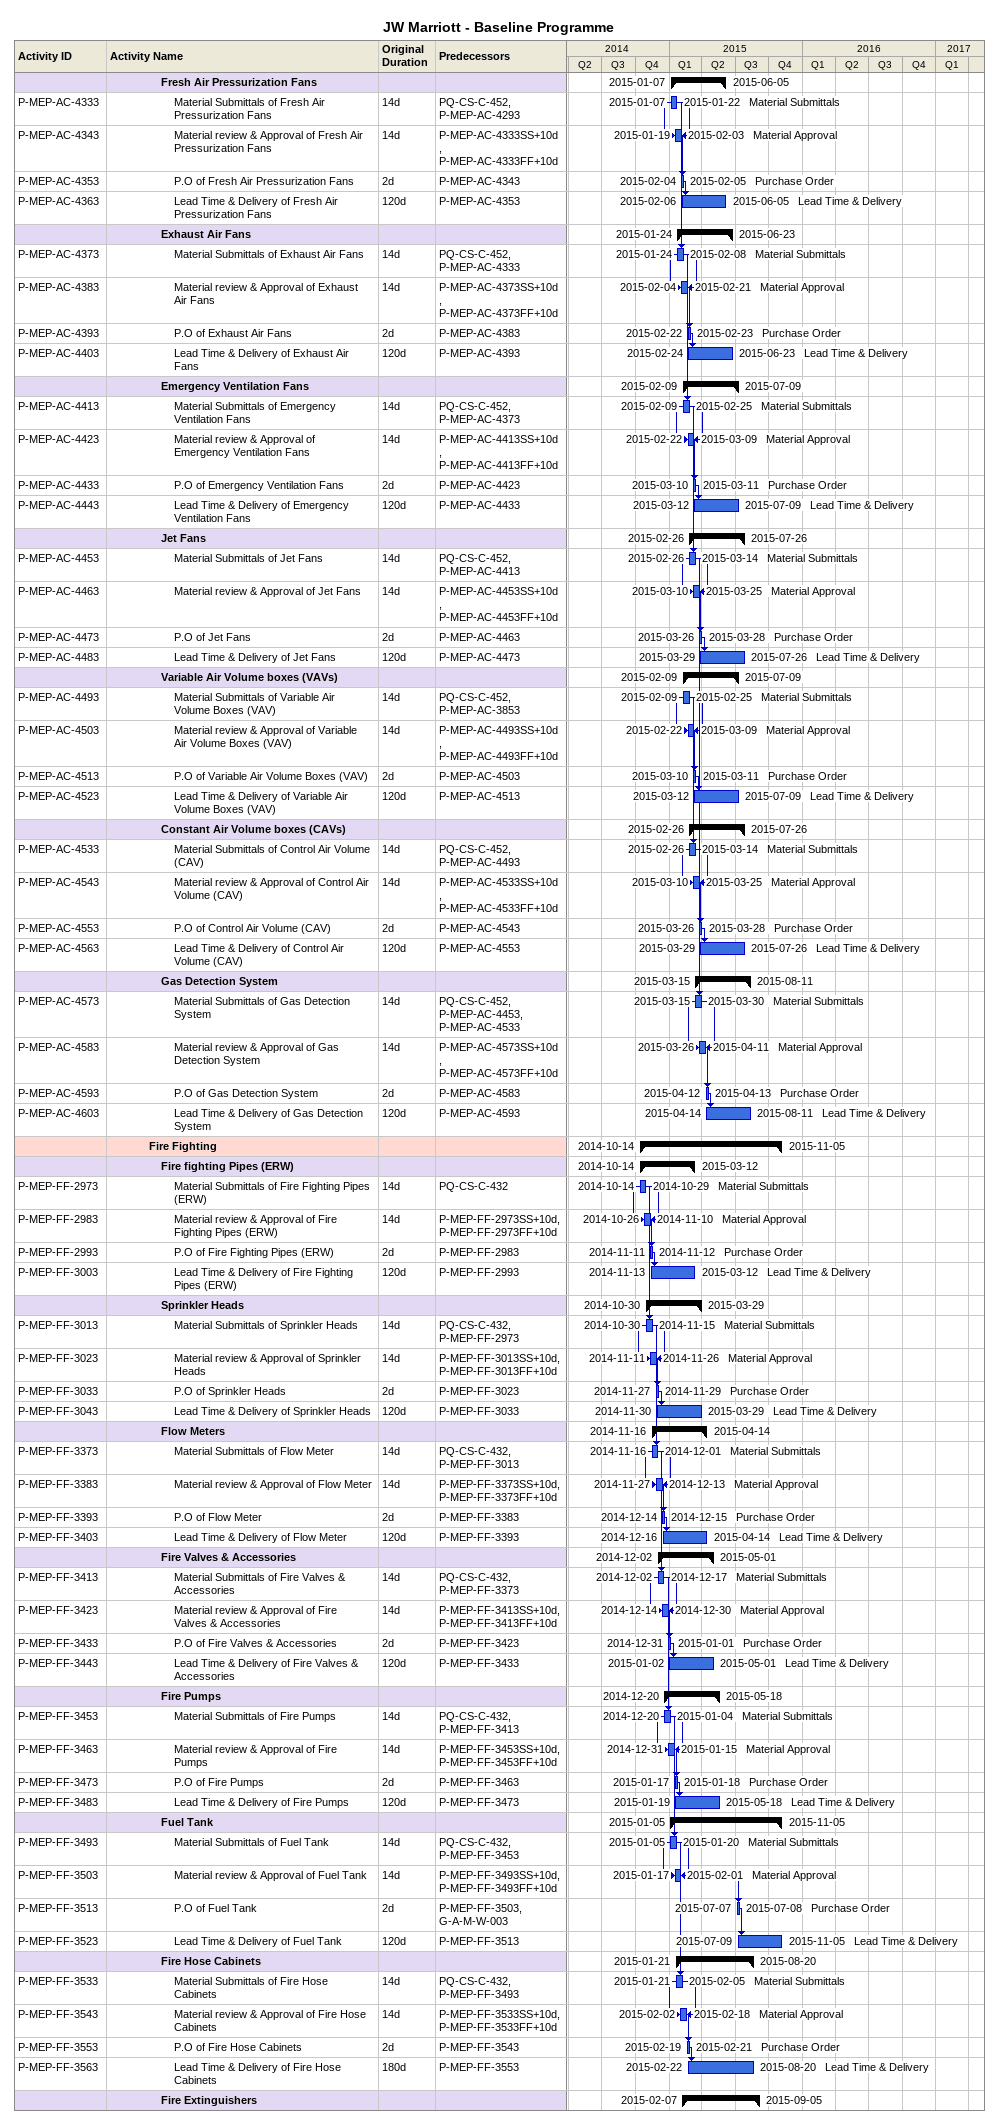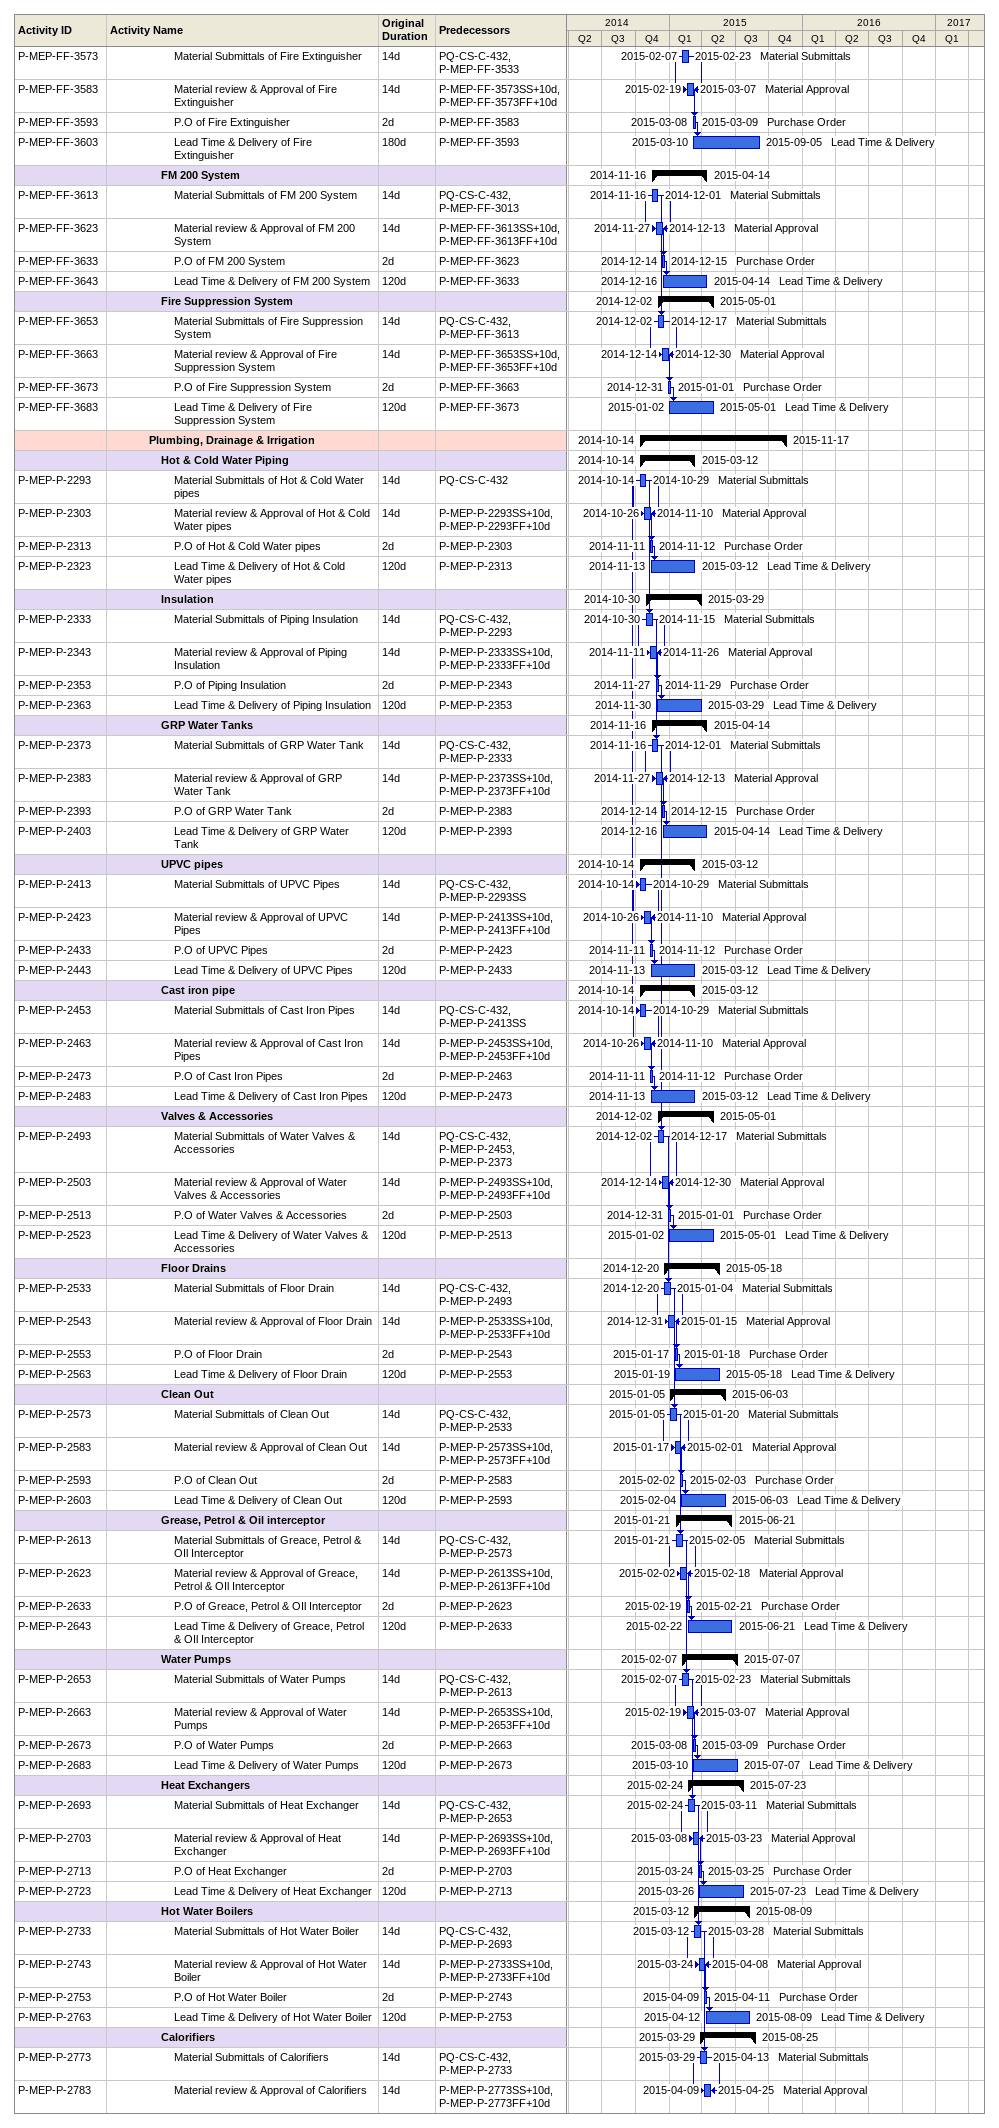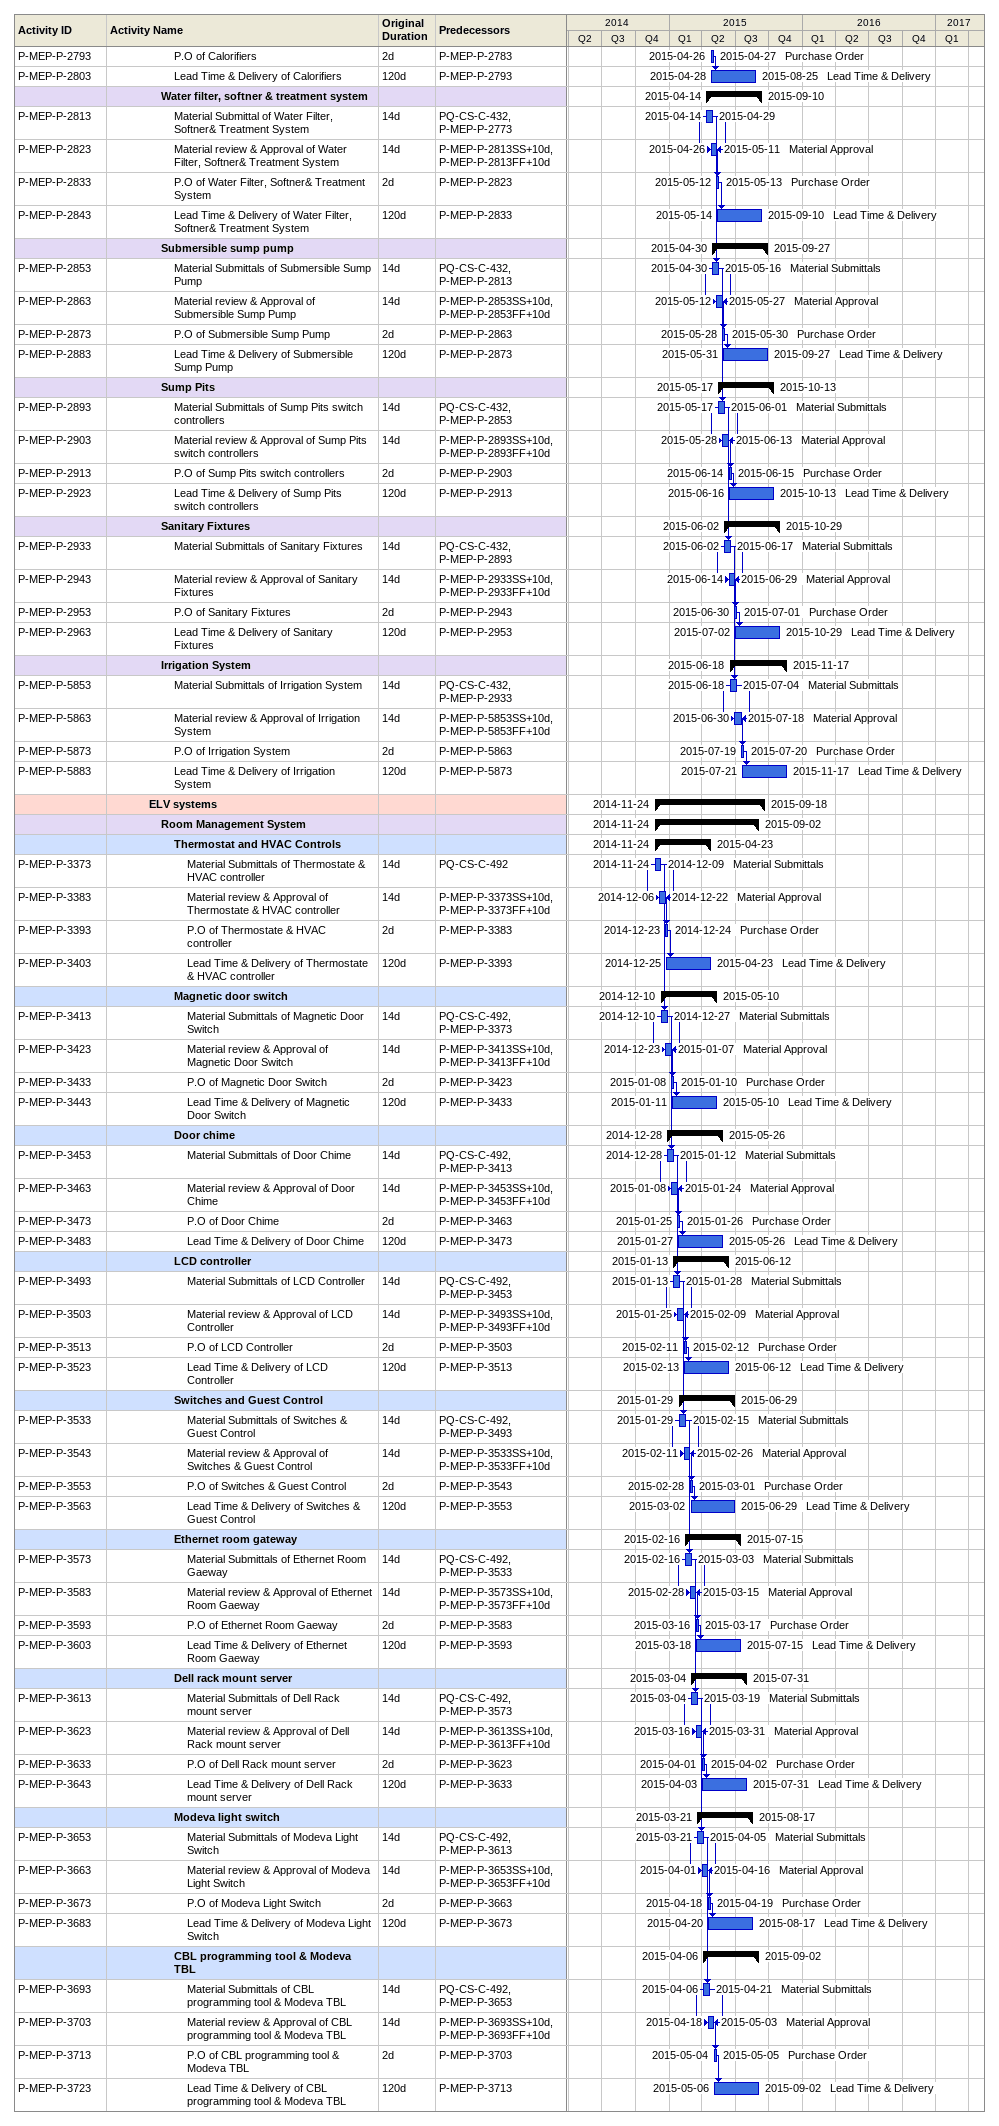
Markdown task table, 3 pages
JW Marriott - Baseline Programme

| ID | Level | Task | Original duration | Start | Finish | Predecessors | Resources |
|---|---|---|---|---|---|---|---|
|  | 5 | **Fresh Air Pressurization Fans** |  | 2015-01-07 | 2015-06-05 |  |  |
| P-MEP-AC-4333 | 6 | Material Submittals of Fresh Air Pressurization Fans | 14d | 2015-01-07 | 2015-01-22 | PQ-CS-C-452, P-MEP-AC-4293 | Material Submittals |
| P-MEP-AC-4343 | 6 | Material review & Approval of Fresh Air Pressurization Fans | 14d | 2015-01-19 | 2015-02-03 | P-MEP-AC-4333SS+10d, P-MEP-AC-4333FF+10d | Material Approval |
| P-MEP-AC-4353 | 6 | P.O of Fresh Air Pressurization Fans | 2d | 2015-02-04 | 2015-02-05 | P-MEP-AC-4343 | Purchase Order |
| P-MEP-AC-4363 | 6 | Lead Time & Delivery of Fresh Air Pressurization Fans | 120d | 2015-02-06 | 2015-06-05 | P-MEP-AC-4353 | Lead Time & Delivery |
|  | 5 | **Exhaust Air Fans** |  | 2015-01-24 | 2015-06-23 |  |  |
| P-MEP-AC-4373 | 6 | Material Submittals of Exhaust Air Fans | 14d | 2015-01-24 | 2015-02-08 | PQ-CS-C-452, P-MEP-AC-4333 | Material Submittals |
| P-MEP-AC-4383 | 6 | Material review & Approval of Exhaust Air Fans | 14d | 2015-02-04 | 2015-02-21 | P-MEP-AC-4373SS+10d, P-MEP-AC-4373FF+10d | Material Approval |
| P-MEP-AC-4393 | 6 | P.O of Exhaust Air Fans | 2d | 2015-02-22 | 2015-02-23 | P-MEP-AC-4383 | Purchase Order |
| P-MEP-AC-4403 | 6 | Lead Time & Delivery of Exhaust Air Fans | 120d | 2015-02-24 | 2015-06-23 | P-MEP-AC-4393 | Lead Time & Delivery |
|  | 5 | **Emergency Ventilation Fans** |  | 2015-02-09 | 2015-07-09 |  |  |
| P-MEP-AC-4413 | 6 | Material Submittals of Emergency Ventilation Fans | 14d | 2015-02-09 | 2015-02-25 | PQ-CS-C-452, P-MEP-AC-4373 | Material Submittals |
| P-MEP-AC-4423 | 6 | Material review & Approval of Emergency Ventilation Fans | 14d | 2015-02-22 | 2015-03-09 | P-MEP-AC-4413SS+10d, P-MEP-AC-4413FF+10d | Material Approval |
| P-MEP-AC-4433 | 6 | P.O of Emergency Ventilation Fans | 2d | 2015-03-10 | 2015-03-11 | P-MEP-AC-4423 | Purchase Order |
| P-MEP-AC-4443 | 6 | Lead Time & Delivery of Emergency Ventilation Fans | 120d | 2015-03-12 | 2015-07-09 | P-MEP-AC-4433 | Lead Time & Delivery |
|  | 5 | **Jet Fans** |  | 2015-02-26 | 2015-07-26 |  |  |
| P-MEP-AC-4453 | 6 | Material Submittals of Jet Fans | 14d | 2015-02-26 | 2015-03-14 | PQ-CS-C-452, P-MEP-AC-4413 | Material Submittals |
| P-MEP-AC-4463 | 6 | Material review & Approval of Jet Fans | 14d | 2015-03-10 | 2015-03-25 | P-MEP-AC-4453SS+10d, P-MEP-AC-4453FF+10d | Material Approval |
| P-MEP-AC-4473 | 6 | P.O of Jet Fans | 2d | 2015-03-26 | 2015-03-28 | P-MEP-AC-4463 | Purchase Order |
| P-MEP-AC-4483 | 6 | Lead Time & Delivery of Jet Fans | 120d | 2015-03-29 | 2015-07-26 | P-MEP-AC-4473 | Lead Time & Delivery |
|  | 5 | **Variable Air Volume boxes (VAVs)** |  | 2015-02-09 | 2015-07-09 |  |  |
| P-MEP-AC-4493 | 6 | Material Submittals of Variable Air Volume Boxes (VAV) | 14d | 2015-02-09 | 2015-02-25 | PQ-CS-C-452, P-MEP-AC-3853 | Material Submittals |
| P-MEP-AC-4503 | 6 | Material review & Approval of Variable Air Volume Boxes (VAV) | 14d | 2015-02-22 | 2015-03-09 | P-MEP-AC-4493SS+10d, P-MEP-AC-4493FF+10d | Material Approval |
| P-MEP-AC-4513 | 6 | P.O of Variable Air Volume Boxes (VAV) | 2d | 2015-03-10 | 2015-03-11 | P-MEP-AC-4503 | Purchase Order |
| P-MEP-AC-4523 | 6 | Lead Time & Delivery of Variable Air Volume Boxes (VAV) | 120d | 2015-03-12 | 2015-07-09 | P-MEP-AC-4513 | Lead Time & Delivery |
|  | 5 | **Constant Air Volume boxes (CAVs)** |  | 2015-02-26 | 2015-07-26 |  |  |
| P-MEP-AC-4533 | 6 | Material Submittals of Control Air Volume (CAV) | 14d | 2015-02-26 | 2015-03-14 | PQ-CS-C-452, P-MEP-AC-4493 | Material Submittals |
| P-MEP-AC-4543 | 6 | Material review & Approval of Control Air Volume (CAV) | 14d | 2015-03-10 | 2015-03-25 | P-MEP-AC-4533SS+10d, P-MEP-AC-4533FF+10d | Material Approval |
| P-MEP-AC-4553 | 6 | P.O of Control Air Volume (CAV) | 2d | 2015-03-26 | 2015-03-28 | P-MEP-AC-4543 | Purchase Order |
| P-MEP-AC-4563 | 6 | Lead Time & Delivery of Control Air Volume (CAV) | 120d | 2015-03-29 | 2015-07-26 | P-MEP-AC-4553 | Lead Time & Delivery |
|  | 5 | **Gas Detection System** |  | 2015-03-15 | 2015-08-11 |  |  |
| P-MEP-AC-4573 | 6 | Material Submittals of Gas Detection System | 14d | 2015-03-15 | 2015-03-30 | PQ-CS-C-452, P-MEP-AC-4453, P-MEP-AC-4533 | Material Submittals |
| P-MEP-AC-4583 | 6 | Material review & Approval of Gas Detection System | 14d | 2015-03-26 | 2015-04-11 | P-MEP-AC-4573SS+10d, P-MEP-AC-4573FF+10d | Material Approval |
| P-MEP-AC-4593 | 6 | P.O of Gas Detection System | 2d | 2015-04-12 | 2015-04-13 | P-MEP-AC-4583 | Purchase Order |
| P-MEP-AC-4603 | 6 | Lead Time & Delivery of Gas Detection System | 120d | 2015-04-14 | 2015-08-11 | P-MEP-AC-4593 | Lead Time & Delivery |
|  | 4 | **Fire Fighting** |  | 2014-10-14 | 2015-11-05 |  |  |
|  | 5 | **Fire fighting Pipes (ERW)** |  | 2014-10-14 | 2015-03-12 |  |  |
| P-MEP-FF-2973 | 6 | Material Submittals of Fire Fighting Pipes (ERW) | 14d | 2014-10-14 | 2014-10-29 | PQ-CS-C-432 | Material Submittals |
| P-MEP-FF-2983 | 6 | Material review & Approval of Fire Fighting Pipes (ERW) | 14d | 2014-10-26 | 2014-11-10 | P-MEP-FF-2973SS+10d, P-MEP-FF-2973FF+10d | Material Approval |
| P-MEP-FF-2993 | 6 | P.O of Fire Fighting Pipes (ERW) | 2d | 2014-11-11 | 2014-11-12 | P-MEP-FF-2983 | Purchase Order |
| P-MEP-FF-3003 | 6 | Lead Time & Delivery of Fire Fighting Pipes (ERW) | 120d | 2014-11-13 | 2015-03-12 | P-MEP-FF-2993 | Lead Time & Delivery |
|  | 5 | **Sprinkler Heads** |  | 2014-10-30 | 2015-03-29 |  |  |
| P-MEP-FF-3013 | 6 | Material Submittals of Sprinkler Heads | 14d | 2014-10-30 | 2014-11-15 | PQ-CS-C-432, P-MEP-FF-2973 | Material Submittals |
| P-MEP-FF-3023 | 6 | Material review & Approval of Sprinkler Heads | 14d | 2014-11-11 | 2014-11-26 | P-MEP-FF-3013SS+10d, P-MEP-FF-3013FF+10d | Material Approval |
| P-MEP-FF-3033 | 6 | P.O of Sprinkler Heads | 2d | 2014-11-27 | 2014-11-29 | P-MEP-FF-3023 | Purchase Order |
| P-MEP-FF-3043 | 6 | Lead Time & Delivery of Sprinkler Heads | 120d | 2014-11-30 | 2015-03-29 | P-MEP-FF-3033 | Lead Time & Delivery |
|  | 5 | **Flow Meters** |  | 2014-11-16 | 2015-04-14 |  |  |
| P-MEP-FF-3373 | 6 | Material Submittals of Flow Meter | 14d | 2014-11-16 | 2014-12-01 | PQ-CS-C-432, P-MEP-FF-3013 | Material Submittals |
| P-MEP-FF-3383 | 6 | Material review & Approval of Flow Meter | 14d | 2014-11-27 | 2014-12-13 | P-MEP-FF-3373SS+10d, P-MEP-FF-3373FF+10d | Material Approval |
| P-MEP-FF-3393 | 6 | P.O of Flow Meter | 2d | 2014-12-14 | 2014-12-15 | P-MEP-FF-3383 | Purchase Order |
| P-MEP-FF-3403 | 6 | Lead Time & Delivery of Flow Meter | 120d | 2014-12-16 | 2015-04-14 | P-MEP-FF-3393 | Lead Time & Delivery |
|  | 5 | **Fire Valves & Accessories** |  | 2014-12-02 | 2015-05-01 |  |  |
| P-MEP-FF-3413 | 6 | Material Submittals of Fire Valves & Accessories | 14d | 2014-12-02 | 2014-12-17 | PQ-CS-C-432, P-MEP-FF-3373 | Material Submittals |
| P-MEP-FF-3423 | 6 | Material review & Approval of Fire Valves & Accessories | 14d | 2014-12-14 | 2014-12-30 | P-MEP-FF-3413SS+10d, P-MEP-FF-3413FF+10d | Material Approval |
| P-MEP-FF-3433 | 6 | P.O of Fire Valves & Accessories | 2d | 2014-12-31 | 2015-01-01 | P-MEP-FF-3423 | Purchase Order |
| P-MEP-FF-3443 | 6 | Lead Time & Delivery of Fire Valves & Accessories | 120d | 2015-01-02 | 2015-05-01 | P-MEP-FF-3433 | Lead Time & Delivery |
|  | 5 | **Fire Pumps** |  | 2014-12-20 | 2015-05-18 |  |  |
| P-MEP-FF-3453 | 6 | Material Submittals of Fire Pumps | 14d | 2014-12-20 | 2015-01-04 | PQ-CS-C-432, P-MEP-FF-3413 | Material Submittals |
| P-MEP-FF-3463 | 6 | Material review & Approval of Fire Pumps | 14d | 2014-12-31 | 2015-01-15 | P-MEP-FF-3453SS+10d, P-MEP-FF-3453FF+10d | Material Approval |
| P-MEP-FF-3473 | 6 | P.O of Fire Pumps | 2d | 2015-01-17 | 2015-01-18 | P-MEP-FF-3463 | Purchase Order |
| P-MEP-FF-3483 | 6 | Lead Time & Delivery of Fire Pumps | 120d | 2015-01-19 | 2015-05-18 | P-MEP-FF-3473 | Lead Time & Delivery |
|  | 5 | **Fuel Tank** |  | 2015-01-05 | 2015-11-05 |  |  |
| P-MEP-FF-3493 | 6 | Material Submittals of Fuel Tank | 14d | 2015-01-05 | 2015-01-20 | PQ-CS-C-432, P-MEP-FF-3453 | Material Submittals |
| P-MEP-FF-3503 | 6 | Material review & Approval of Fuel Tank | 14d | 2015-01-17 | 2015-02-01 | P-MEP-FF-3493SS+10d, P-MEP-FF-3493FF+10d | Material Approval |
| P-MEP-FF-3513 | 6 | P.O of Fuel Tank | 2d | 2015-07-07 | 2015-07-08 | P-MEP-FF-3503, G-A-M-W-003 | Purchase Order |
| P-MEP-FF-3523 | 6 | Lead Time & Delivery of Fuel Tank | 120d | 2015-07-09 | 2015-11-05 | P-MEP-FF-3513 | Lead Time & Delivery |
|  | 5 | **Fire Hose Cabinets** |  | 2015-01-21 | 2015-08-20 |  |  |
| P-MEP-FF-3533 | 6 | Material Submittals of Fire Hose Cabinets | 14d | 2015-01-21 | 2015-02-05 | PQ-CS-C-432, P-MEP-FF-3493 | Material Submittals |
| P-MEP-FF-3543 | 6 | Material review & Approval of Fire Hose Cabinets | 14d | 2015-02-02 | 2015-02-18 | P-MEP-FF-3533SS+10d, P-MEP-FF-3533FF+10d | Material Approval |
| P-MEP-FF-3553 | 6 | P.O of Fire Hose Cabinets | 2d | 2015-02-19 | 2015-02-21 | P-MEP-FF-3543 | Purchase Order |
| P-MEP-FF-3563 | 6 | Lead Time & Delivery of Fire Hose Cabinets | 180d | 2015-02-22 | 2015-08-20 | P-MEP-FF-3553 | Lead Time & Delivery |
|  | 5 | **Fire Extinguishers** |  | 2015-02-07 | 2015-09-05 |  |  |
| P-MEP-FF-3573 | 6 | Material Submittals of Fire Extinguisher | 14d | 2015-02-07 | 2015-02-23 | PQ-CS-C-432, P-MEP-FF-3533 | Material Submittals |
| P-MEP-FF-3583 | 6 | Material review & Approval of Fire Extinguisher | 14d | 2015-02-19 | 2015-03-07 | P-MEP-FF-3573SS+10d, P-MEP-FF-3573FF+10d | Material Approval |
| P-MEP-FF-3593 | 6 | P.O of Fire Extinguisher | 2d | 2015-03-08 | 2015-03-09 | P-MEP-FF-3583 | Purchase Order |
| P-MEP-FF-3603 | 6 | Lead Time & Delivery of Fire Extinguisher | 180d | 2015-03-10 | 2015-09-05 | P-MEP-FF-3593 | Lead Time & Delivery |
|  | 5 | **FM 200 System** |  | 2014-11-16 | 2015-04-14 |  |  |
| P-MEP-FF-3613 | 6 | Material Submittals of FM 200 System | 14d | 2014-11-16 | 2014-12-01 | PQ-CS-C-432, P-MEP-FF-3013 | Material Submittals |
| P-MEP-FF-3623 | 6 | Material review & Approval of FM 200 System | 14d | 2014-11-27 | 2014-12-13 | P-MEP-FF-3613SS+10d, P-MEP-FF-3613FF+10d | Material Approval |
| P-MEP-FF-3633 | 6 | P.O of FM 200 System | 2d | 2014-12-14 | 2014-12-15 | P-MEP-FF-3623 | Purchase Order |
| P-MEP-FF-3643 | 6 | Lead Time & Delivery of FM 200 System | 120d | 2014-12-16 | 2015-04-14 | P-MEP-FF-3633 | Lead Time & Delivery |
|  | 5 | **Fire Suppression System** |  | 2014-12-02 | 2015-05-01 |  |  |
| P-MEP-FF-3653 | 6 | Material Submittals of Fire Suppression System | 14d | 2014-12-02 | 2014-12-17 | PQ-CS-C-432, P-MEP-FF-3613 | Material Submittals |
| P-MEP-FF-3663 | 6 | Material review & Approval of Fire Suppression System | 14d | 2014-12-14 | 2014-12-30 | P-MEP-FF-3653SS+10d, P-MEP-FF-3653FF+10d | Material Approval |
| P-MEP-FF-3673 | 6 | P.O of Fire Suppression System | 2d | 2014-12-31 | 2015-01-01 | P-MEP-FF-3663 | Purchase Order |
| P-MEP-FF-3683 | 6 | Lead Time & Delivery of Fire Suppression System | 120d | 2015-01-02 | 2015-05-01 | P-MEP-FF-3673 | Lead Time & Delivery |
|  | 4 | **Plumbing, Drainage & Irrigation** |  | 2014-10-14 | 2015-11-17 |  |  |
|  | 5 | **Hot & Cold Water Piping** |  | 2014-10-14 | 2015-03-12 |  |  |
| P-MEP-P-2293 | 6 | Material Submittals of Hot & Cold Water pipes | 14d | 2014-10-14 | 2014-10-29 | PQ-CS-C-432 | Material Submittals |
| P-MEP-P-2303 | 6 | Material review & Approval of Hot & Cold Water pipes | 14d | 2014-10-26 | 2014-11-10 | P-MEP-P-2293SS+10d, P-MEP-P-2293FF+10d | Material Approval |
| P-MEP-P-2313 | 6 | P.O of Hot & Cold Water pipes | 2d | 2014-11-11 | 2014-11-12 | P-MEP-P-2303 | Purchase Order |
| P-MEP-P-2323 | 6 | Lead Time & Delivery of Hot & Cold Water pipes | 120d | 2014-11-13 | 2015-03-12 | P-MEP-P-2313 | Lead Time & Delivery |
|  | 5 | **Insulation** |  | 2014-10-30 | 2015-03-29 |  |  |
| P-MEP-P-2333 | 6 | Material Submittals of Piping Insulation | 14d | 2014-10-30 | 2014-11-15 | PQ-CS-C-432, P-MEP-P-2293 | Material Submittals |
| P-MEP-P-2343 | 6 | Material review & Approval of Piping Insulation | 14d | 2014-11-11 | 2014-11-26 | P-MEP-P-2333SS+10d, P-MEP-P-2333FF+10d | Material Approval |
| P-MEP-P-2353 | 6 | P.O of Piping Insulation | 2d | 2014-11-27 | 2014-11-29 | P-MEP-P-2343 | Purchase Order |
| P-MEP-P-2363 | 6 | Lead Time & Delivery of Piping Insulation | 120d | 2014-11-30 | 2015-03-29 | P-MEP-P-2353 | Lead Time & Delivery |
|  | 5 | **GRP Water Tanks** |  | 2014-11-16 | 2015-04-14 |  |  |
| P-MEP-P-2373 | 6 | Material Submittals of GRP Water Tank | 14d | 2014-11-16 | 2014-12-01 | PQ-CS-C-432, P-MEP-P-2333 | Material Submittals |
| P-MEP-P-2383 | 6 | Material review & Approval of GRP Water Tank | 14d | 2014-11-27 | 2014-12-13 | P-MEP-P-2373SS+10d, P-MEP-P-2373FF+10d | Material Approval |
| P-MEP-P-2393 | 6 | P.O of GRP Water Tank | 2d | 2014-12-14 | 2014-12-15 | P-MEP-P-2383 | Purchase Order |
| P-MEP-P-2403 | 6 | Lead Time & Delivery of GRP Water Tank | 120d | 2014-12-16 | 2015-04-14 | P-MEP-P-2393 | Lead Time & Delivery |
|  | 5 | **UPVC pipes** |  | 2014-10-14 | 2015-03-12 |  |  |
| P-MEP-P-2413 | 6 | Material Submittals of UPVC Pipes | 14d | 2014-10-14 | 2014-10-29 | PQ-CS-C-432, P-MEP-P-2293SS | Material Submittals |
| P-MEP-P-2423 | 6 | Material review & Approval of UPVC Pipes | 14d | 2014-10-26 | 2014-11-10 | P-MEP-P-2413SS+10d, P-MEP-P-2413FF+10d | Material Approval |
| P-MEP-P-2433 | 6 | P.O of UPVC Pipes | 2d | 2014-11-11 | 2014-11-12 | P-MEP-P-2423 | Purchase Order |
| P-MEP-P-2443 | 6 | Lead Time & Delivery of UPVC Pipes | 120d | 2014-11-13 | 2015-03-12 | P-MEP-P-2433 | Lead Time & Delivery |
|  | 5 | **Cast iron pipe** |  | 2014-10-14 | 2015-03-12 |  |  |
| P-MEP-P-2453 | 6 | Material Submittals of Cast Iron Pipes | 14d | 2014-10-14 | 2014-10-29 | PQ-CS-C-432, P-MEP-P-2413SS | Material Submittals |
| P-MEP-P-2463 | 6 | Material review & Approval of Cast Iron Pipes | 14d | 2014-10-26 | 2014-11-10 | P-MEP-P-2453SS+10d, P-MEP-P-2453FF+10d | Material Approval |
| P-MEP-P-2473 | 6 | P.O of Cast Iron Pipes | 2d | 2014-11-11 | 2014-11-12 | P-MEP-P-2463 | Purchase Order |
| P-MEP-P-2483 | 6 | Lead Time & Delivery of Cast Iron Pipes | 120d | 2014-11-13 | 2015-03-12 | P-MEP-P-2473 | Lead Time & Delivery |
|  | 5 | **Valves & Accessories** |  | 2014-12-02 | 2015-05-01 |  |  |
| P-MEP-P-2493 | 6 | Material Submittals of Water Valves & Accessories | 14d | 2014-12-02 | 2014-12-17 | PQ-CS-C-432, P-MEP-P-2453, P-MEP-P-2373 | Material Submittals |
| P-MEP-P-2503 | 6 | Material review & Approval of Water Valves & Accessories | 14d | 2014-12-14 | 2014-12-30 | P-MEP-P-2493SS+10d, P-MEP-P-2493FF+10d | Material Approval |
| P-MEP-P-2513 | 6 | P.O of Water Valves & Accessories | 2d | 2014-12-31 | 2015-01-01 | P-MEP-P-2503 | Purchase Order |
| P-MEP-P-2523 | 6 | Lead Time & Delivery of Water Valves & Accessories | 120d | 2015-01-02 | 2015-05-01 | P-MEP-P-2513 | Lead Time & Delivery |
|  | 5 | **Floor Drains** |  | 2014-12-20 | 2015-05-18 |  |  |
| P-MEP-P-2533 | 6 | Material Submittals of Floor Drain | 14d | 2014-12-20 | 2015-01-04 | PQ-CS-C-432, P-MEP-P-2493 | Material Submittals |
| P-MEP-P-2543 | 6 | Material review & Approval of Floor Drain | 14d | 2014-12-31 | 2015-01-15 | P-MEP-P-2533SS+10d, P-MEP-P-2533FF+10d | Material Approval |
| P-MEP-P-2553 | 6 | P.O of Floor Drain | 2d | 2015-01-17 | 2015-01-18 | P-MEP-P-2543 | Purchase Order |
| P-MEP-P-2563 | 6 | Lead Time & Delivery of Floor Drain | 120d | 2015-01-19 | 2015-05-18 | P-MEP-P-2553 | Lead Time & Delivery |
|  | 5 | **Clean Out** |  | 2015-01-05 | 2015-06-03 |  |  |
| P-MEP-P-2573 | 6 | Material Submittals of Clean Out | 14d | 2015-01-05 | 2015-01-20 | PQ-CS-C-432, P-MEP-P-2533 | Material Submittals |
| P-MEP-P-2583 | 6 | Material review & Approval of Clean Out | 14d | 2015-01-17 | 2015-02-01 | P-MEP-P-2573SS+10d, P-MEP-P-2573FF+10d | Material Approval |
| P-MEP-P-2593 | 6 | P.O of Clean Out | 2d | 2015-02-02 | 2015-02-03 | P-MEP-P-2583 | Purchase Order |
| P-MEP-P-2603 | 6 | Lead Time & Delivery of Clean Out | 120d | 2015-02-04 | 2015-06-03 | P-MEP-P-2593 | Lead Time & Delivery |
|  | 5 | **Grease, Petrol & Oil interceptor** |  | 2015-01-21 | 2015-06-21 |  |  |
| P-MEP-P-2613 | 6 | Material Submittals of Greace, Petrol & OIl Interceptor | 14d | 2015-01-21 | 2015-02-05 | PQ-CS-C-432, P-MEP-P-2573 | Material Submittals |
| P-MEP-P-2623 | 6 | Material review & Approval of Greace, Petrol & OIl Interceptor | 14d | 2015-02-02 | 2015-02-18 | P-MEP-P-2613SS+10d, P-MEP-P-2613FF+10d | Material Approval |
| P-MEP-P-2633 | 6 | P.O of Greace, Petrol & OIl Interceptor | 2d | 2015-02-19 | 2015-02-21 | P-MEP-P-2623 | Purchase Order |
| P-MEP-P-2643 | 6 | Lead Time & Delivery of Greace, Petrol & OIl Interceptor | 120d | 2015-02-22 | 2015-06-21 | P-MEP-P-2633 | Lead Time & Delivery |
|  | 5 | **Water Pumps** |  | 2015-02-07 | 2015-07-07 |  |  |
| P-MEP-P-2653 | 6 | Material Submittals of Water Pumps | 14d | 2015-02-07 | 2015-02-23 | PQ-CS-C-432, P-MEP-P-2613 | Material Submittals |
| P-MEP-P-2663 | 6 | Material review & Approval of Water Pumps | 14d | 2015-02-19 | 2015-03-07 | P-MEP-P-2653SS+10d, P-MEP-P-2653FF+10d | Material Approval |
| P-MEP-P-2673 | 6 | P.O of Water Pumps | 2d | 2015-03-08 | 2015-03-09 | P-MEP-P-2663 | Purchase Order |
| P-MEP-P-2683 | 6 | Lead Time & Delivery of Water Pumps | 120d | 2015-03-10 | 2015-07-07 | P-MEP-P-2673 | Lead Time & Delivery |
|  | 5 | **Heat Exchangers** |  | 2015-02-24 | 2015-07-23 |  |  |
| P-MEP-P-2693 | 6 | Material Submittals of Heat Exchanger | 14d | 2015-02-24 | 2015-03-11 | PQ-CS-C-432, P-MEP-P-2653 | Material Submittals |
| P-MEP-P-2703 | 6 | Material review & Approval of Heat Exchanger | 14d | 2015-03-08 | 2015-03-23 | P-MEP-P-2693SS+10d, P-MEP-P-2693FF+10d | Material Approval |
| P-MEP-P-2713 | 6 | P.O of Heat Exchanger | 2d | 2015-03-24 | 2015-03-25 | P-MEP-P-2703 | Purchase Order |
| P-MEP-P-2723 | 6 | Lead Time & Delivery of Heat Exchanger | 120d | 2015-03-26 | 2015-07-23 | P-MEP-P-2713 | Lead Time & Delivery |
|  | 5 | **Hot Water Boilers** |  | 2015-03-12 | 2015-08-09 |  |  |
| P-MEP-P-2733 | 6 | Material Submittals of Hot Water Boiler | 14d | 2015-03-12 | 2015-03-28 | PQ-CS-C-432, P-MEP-P-2693 | Material Submittals |
| P-MEP-P-2743 | 6 | Material review & Approval of Hot Water Boiler | 14d | 2015-03-24 | 2015-04-08 | P-MEP-P-2733SS+10d, P-MEP-P-2733FF+10d | Material Approval |
| P-MEP-P-2753 | 6 | P.O of Hot Water Boiler | 2d | 2015-04-09 | 2015-04-11 | P-MEP-P-2743 | Purchase Order |
| P-MEP-P-2763 | 6 | Lead Time & Delivery of Hot Water Boiler | 120d | 2015-04-12 | 2015-08-09 | P-MEP-P-2753 | Lead Time & Delivery |
|  | 5 | **Calorifiers** |  | 2015-03-29 | 2015-08-25 |  |  |
| P-MEP-P-2773 | 6 | Material Submittals of Calorifiers | 14d | 2015-03-29 | 2015-04-13 | PQ-CS-C-432, P-MEP-P-2733 | Material Submittals |
| P-MEP-P-2783 | 6 | Material review & Approval of Calorifiers | 14d | 2015-04-09 | 2015-04-25 | P-MEP-P-2773SS+10d, P-MEP-P-2773FF+10d | Material Approval |
| P-MEP-P-2793 | 6 | P.O of Calorifiers | 2d | 2015-04-26 | 2015-04-27 | P-MEP-P-2783 | Purchase Order |
| P-MEP-P-2803 | 6 | Lead Time & Delivery of Calorifiers | 120d | 2015-04-28 | 2015-08-25 | P-MEP-P-2793 | Lead Time & Delivery |
|  | 5 | **Water filter, softner & treatment system** |  | 2015-04-14 | 2015-09-10 |  |  |
| P-MEP-P-2813 | 6 | Material Submittal of Water Filter, Softner& Treatment System | 14d | 2015-04-14 | 2015-04-29 | PQ-CS-C-432, P-MEP-P-2773 |  |
| P-MEP-P-2823 | 6 | Material review & Approval of Water Filter, Softner& Treatment System | 14d | 2015-04-26 | 2015-05-11 | P-MEP-P-2813SS+10d, P-MEP-P-2813FF+10d | Material Approval |
| P-MEP-P-2833 | 6 | P.O of Water Filter, Softner& Treatment System | 2d | 2015-05-12 | 2015-05-13 | P-MEP-P-2823 | Purchase Order |
| P-MEP-P-2843 | 6 | Lead Time & Delivery of Water Filter, Softner& Treatment System | 120d | 2015-05-14 | 2015-09-10 | P-MEP-P-2833 | Lead Time & Delivery |
|  | 5 | **Submersible sump pump** |  | 2015-04-30 | 2015-09-27 |  |  |
| P-MEP-P-2853 | 6 | Material Submittals of Submersible Sump Pump | 14d | 2015-04-30 | 2015-05-16 | PQ-CS-C-432, P-MEP-P-2813 | Material Submittals |
| P-MEP-P-2863 | 6 | Material review & Approval of Submersible Sump Pump | 14d | 2015-05-12 | 2015-05-27 | P-MEP-P-2853SS+10d, P-MEP-P-2853FF+10d | Material Approval |
| P-MEP-P-2873 | 6 | P.O of Submersible Sump Pump | 2d | 2015-05-28 | 2015-05-30 | P-MEP-P-2863 | Purchase Order |
| P-MEP-P-2883 | 6 | Lead Time & Delivery of Submersible Sump Pump | 120d | 2015-05-31 | 2015-09-27 | P-MEP-P-2873 | Lead Time & Delivery |
|  | 5 | **Sump Pits** |  | 2015-05-17 | 2015-10-13 |  |  |
| P-MEP-P-2893 | 6 | Material Submittals of Sump Pits switch controllers | 14d | 2015-05-17 | 2015-06-01 | PQ-CS-C-432, P-MEP-P-2853 | Material Submittals |
| P-MEP-P-2903 | 6 | Material review & Approval of Sump Pits switch controllers | 14d | 2015-05-28 | 2015-06-13 | P-MEP-P-2893SS+10d, P-MEP-P-2893FF+10d | Material Approval |
| P-MEP-P-2913 | 6 | P.O of Sump Pits switch controllers | 2d | 2015-06-14 | 2015-06-15 | P-MEP-P-2903 | Purchase Order |
| P-MEP-P-2923 | 6 | Lead Time & Delivery of Sump Pits switch controllers | 120d | 2015-06-16 | 2015-10-13 | P-MEP-P-2913 | Lead Time & Delivery |
|  | 5 | **Sanitary Fixtures** |  | 2015-06-02 | 2015-10-29 |  |  |
| P-MEP-P-2933 | 6 | Material Submittals of Sanitary Fixtures | 14d | 2015-06-02 | 2015-06-17 | PQ-CS-C-432, P-MEP-P-2893 | Material Submittals |
| P-MEP-P-2943 | 6 | Material review & Approval of Sanitary Fixtures | 14d | 2015-06-14 | 2015-06-29 | P-MEP-P-2933SS+10d, P-MEP-P-2933FF+10d | Material Approval |
| P-MEP-P-2953 | 6 | P.O of Sanitary Fixtures | 2d | 2015-06-30 | 2015-07-01 | P-MEP-P-2943 | Purchase Order |
| P-MEP-P-2963 | 6 | Lead Time & Delivery of Sanitary Fixtures | 120d | 2015-07-02 | 2015-10-29 | P-MEP-P-2953 | Lead Time & Delivery |
|  | 5 | **Irrigation System** |  | 2015-06-18 | 2015-11-17 |  |  |
| P-MEP-P-5853 | 6 | Material Submittals of Irrigation System | 14d | 2015-06-18 | 2015-07-04 | PQ-CS-C-432, P-MEP-P-2933 | Material Submittals |
| P-MEP-P-5863 | 6 | Material review & Approval of Irrigation System | 14d | 2015-06-30 | 2015-07-18 | P-MEP-P-5853SS+10d, P-MEP-P-5853FF+10d | Material Approval |
| P-MEP-P-5873 | 6 | P.O of Irrigation System | 2d | 2015-07-19 | 2015-07-20 | P-MEP-P-5863 | Purchase Order |
| P-MEP-P-5883 | 6 | Lead Time & Delivery of Irrigation System | 120d | 2015-07-21 | 2015-11-17 | P-MEP-P-5873 | Lead Time & Delivery |
|  | 4 | **ELV systems** |  | 2014-11-24 | 2015-09-18 |  |  |
|  | 5 | **Room Management System** |  | 2014-11-24 | 2015-09-02 |  |  |
|  | 6 | **Thermostat and HVAC Controls** |  | 2014-11-24 | 2015-04-23 |  |  |
| P-MEP-P-3373 | 7 | Material Submittals of Thermostate & HVAC controller | 14d | 2014-11-24 | 2014-12-09 | PQ-CS-C-492 | Material Submittals |
| P-MEP-P-3383 | 7 | Material review & Approval of Thermostate & HVAC controller | 14d | 2014-12-06 | 2014-12-22 | P-MEP-P-3373SS+10d, P-MEP-P-3373FF+10d | Material Approval |
| P-MEP-P-3393 | 7 | P.O of Thermostate & HVAC controller | 2d | 2014-12-23 | 2014-12-24 | P-MEP-P-3383 | Purchase Order |
| P-MEP-P-3403 | 7 | Lead Time & Delivery of Thermostate & HVAC controller | 120d | 2014-12-25 | 2015-04-23 | P-MEP-P-3393 | Lead Time & Delivery |
|  | 6 | **Magnetic door switch** |  | 2014-12-10 | 2015-05-10 |  |  |
| P-MEP-P-3413 | 7 | Material Submittals of Magnetic Door Switch | 14d | 2014-12-10 | 2014-12-27 | PQ-CS-C-492, P-MEP-P-3373 | Material Submittals |
| P-MEP-P-3423 | 7 | Material review & Approval of Magnetic Door Switch | 14d | 2014-12-23 | 2015-01-07 | P-MEP-P-3413SS+10d, P-MEP-P-3413FF+10d | Material Approval |
| P-MEP-P-3433 | 7 | P.O of Magnetic Door Switch | 2d | 2015-01-08 | 2015-01-10 | P-MEP-P-3423 | Purchase Order |
| P-MEP-P-3443 | 7 | Lead Time & Delivery of Magnetic Door Switch | 120d | 2015-01-11 | 2015-05-10 | P-MEP-P-3433 | Lead Time & Delivery |
|  | 6 | **Door chime** |  | 2014-12-28 | 2015-05-26 |  |  |
| P-MEP-P-3453 | 7 | Material Submittals of Door Chime | 14d | 2014-12-28 | 2015-01-12 | PQ-CS-C-492, P-MEP-P-3413 | Material Submittals |
| P-MEP-P-3463 | 7 | Material review & Approval of Door Chime | 14d | 2015-01-08 | 2015-01-24 | P-MEP-P-3453SS+10d, P-MEP-P-3453FF+10d | Material Approval |
| P-MEP-P-3473 | 7 | P.O of Door Chime | 2d | 2015-01-25 | 2015-01-26 | P-MEP-P-3463 | Purchase Order |
| P-MEP-P-3483 | 7 | Lead Time & Delivery of Door Chime | 120d | 2015-01-27 | 2015-05-26 | P-MEP-P-3473 | Lead Time & Delivery |
|  | 6 | **LCD controller** |  | 2015-01-13 | 2015-06-12 |  |  |
| P-MEP-P-3493 | 7 | Material Submittals of LCD Controller | 14d | 2015-01-13 | 2015-01-28 | PQ-CS-C-492, P-MEP-P-3453 | Material Submittals |
| P-MEP-P-3503 | 7 | Material review & Approval of LCD Controller | 14d | 2015-01-25 | 2015-02-09 | P-MEP-P-3493SS+10d, P-MEP-P-3493FF+10d | Material Approval |
| P-MEP-P-3513 | 7 | P.O of LCD Controller | 2d | 2015-02-11 | 2015-02-12 | P-MEP-P-3503 | Purchase Order |
| P-MEP-P-3523 | 7 | Lead Time & Delivery of LCD Controller | 120d | 2015-02-13 | 2015-06-12 | P-MEP-P-3513 | Lead Time & Delivery |
|  | 6 | **Switches and Guest Control** |  | 2015-01-29 | 2015-06-29 |  |  |
| P-MEP-P-3533 | 7 | Material Submittals of Switches & Guest Control | 14d | 2015-01-29 | 2015-02-15 | PQ-CS-C-492, P-MEP-P-3493 | Material Submittals |
| P-MEP-P-3543 | 7 | Material review & Approval of Switches & Guest Control | 14d | 2015-02-11 | 2015-02-26 | P-MEP-P-3533SS+10d, P-MEP-P-3533FF+10d | Material Approval |
| P-MEP-P-3553 | 7 | P.O of Switches & Guest Control | 2d | 2015-02-28 | 2015-03-01 | P-MEP-P-3543 | Purchase Order |
| P-MEP-P-3563 | 7 | Lead Time & Delivery of Switches & Guest Control | 120d | 2015-03-02 | 2015-06-29 | P-MEP-P-3553 | Lead Time & Delivery |
|  | 6 | **Ethernet room gateway** |  | 2015-02-16 | 2015-07-15 |  |  |
| P-MEP-P-3573 | 7 | Material Submittals of Ethernet Room Gaeway | 14d | 2015-02-16 | 2015-03-03 | PQ-CS-C-492, P-MEP-P-3533 | Material Submittals |
| P-MEP-P-3583 | 7 | Material review & Approval of Ethernet Room Gaeway | 14d | 2015-02-28 | 2015-03-15 | P-MEP-P-3573SS+10d, P-MEP-P-3573FF+10d | Material Approval |
| P-MEP-P-3593 | 7 | P.O of Ethernet Room Gaeway | 2d | 2015-03-16 | 2015-03-17 | P-MEP-P-3583 | Purchase Order |
| P-MEP-P-3603 | 7 | Lead Time & Delivery of Ethernet Room Gaeway | 120d | 2015-03-18 | 2015-07-15 | P-MEP-P-3593 | Lead Time & Delivery |
|  | 6 | **Dell rack mount server** |  | 2015-03-04 | 2015-07-31 |  |  |
| P-MEP-P-3613 | 7 | Material Submittals of Dell Rack mount server | 14d | 2015-03-04 | 2015-03-19 | PQ-CS-C-492, P-MEP-P-3573 | Material Submittals |
| P-MEP-P-3623 | 7 | Material review & Approval of Dell Rack mount server | 14d | 2015-03-16 | 2015-03-31 | P-MEP-P-3613SS+10d, P-MEP-P-3613FF+10d | Material Approval |
| P-MEP-P-3633 | 7 | P.O of Dell Rack mount server | 2d | 2015-04-01 | 2015-04-02 | P-MEP-P-3623 | Purchase Order |
| P-MEP-P-3643 | 7 | Lead Time & Delivery of Dell Rack mount server | 120d | 2015-04-03 | 2015-07-31 | P-MEP-P-3633 | Lead Time & Delivery |
|  | 6 | **Modeva light switch** |  | 2015-03-21 | 2015-08-17 |  |  |
| P-MEP-P-3653 | 7 | Material Submittals of Modeva Light Switch | 14d | 2015-03-21 | 2015-04-05 | PQ-CS-C-492, P-MEP-P-3613 | Material Submittals |
| P-MEP-P-3663 | 7 | Material review & Approval of Modeva Light Switch | 14d | 2015-04-01 | 2015-04-16 | P-MEP-P-3653SS+10d, P-MEP-P-3653FF+10d | Material Approval |
| P-MEP-P-3673 | 7 | P.O of Modeva Light Switch | 2d | 2015-04-18 | 2015-04-19 | P-MEP-P-3663 | Purchase Order |
| P-MEP-P-3683 | 7 | Lead Time & Delivery of Modeva Light Switch | 120d | 2015-04-20 | 2015-08-17 | P-MEP-P-3673 | Lead Time & Delivery |
|  | 6 | **CBL programming tool & Modeva TBL** |  | 2015-04-06 | 2015-09-02 |  |  |
| P-MEP-P-3693 | 7 | Material Submittals of CBL programming tool & Modeva TBL | 14d | 2015-04-06 | 2015-04-21 | PQ-CS-C-492, P-MEP-P-3653 | Material Submittals |
| P-MEP-P-3703 | 7 | Material review & Approval of CBL programming tool & Modeva TBL | 14d | 2015-04-18 | 2015-05-03 | P-MEP-P-3693SS+10d, P-MEP-P-3693FF+10d | Material Approval |
| P-MEP-P-3713 | 7 | P.O of CBL programming tool & Modeva TBL | 2d | 2015-05-04 | 2015-05-05 | P-MEP-P-3703 | Purchase Order |
| P-MEP-P-3723 | 7 | Lead Time & Delivery of CBL programming tool & Modeva TBL | 120d | 2015-05-06 | 2015-09-02 | P-MEP-P-3713 | Lead Time & Delivery |
